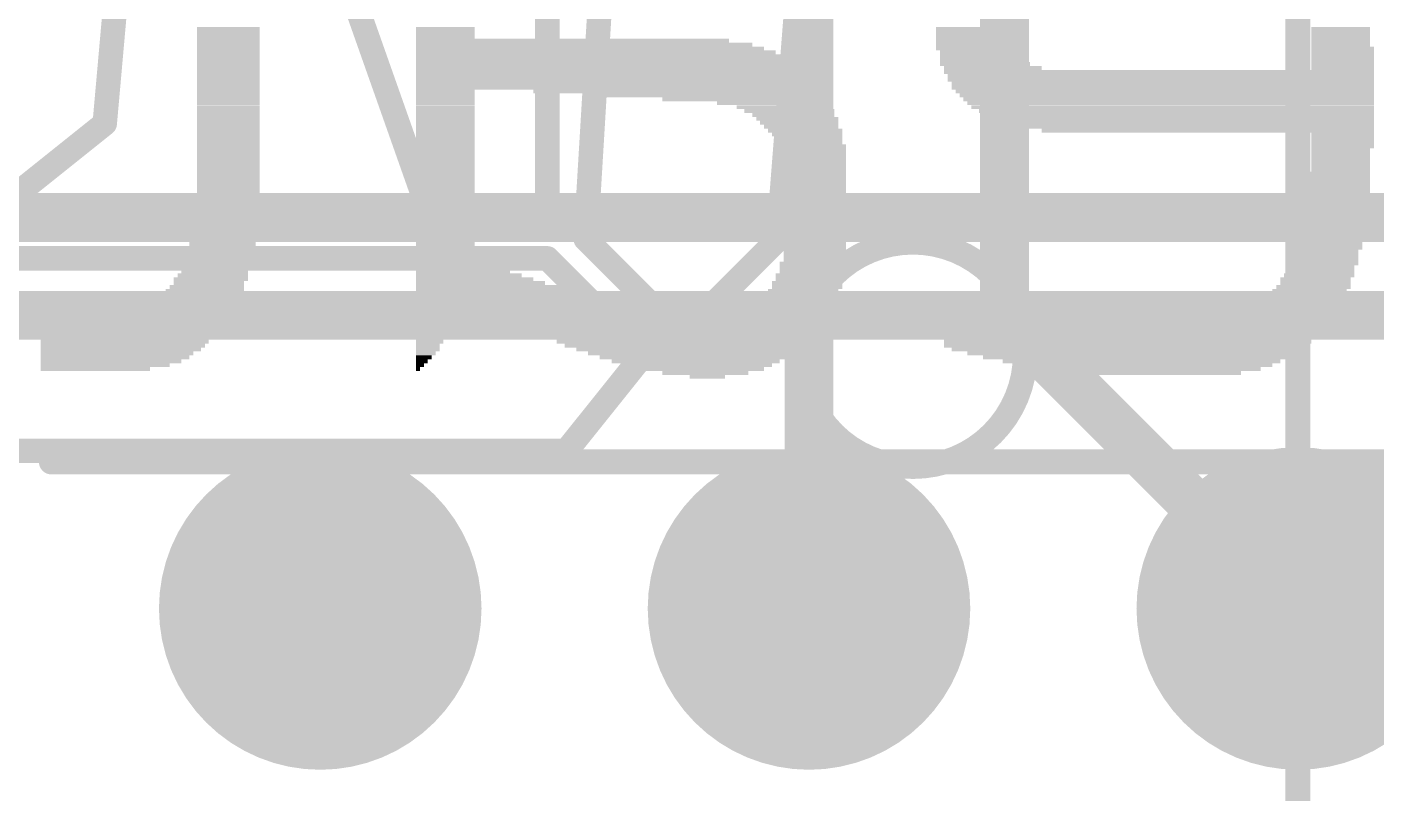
# Model space of a CAD drawing. Extents: x -25.5 to 33.9, y -16.6 to 18.1.
# Drawn here: x 6.1 to 13.11, y -8.58 to -4.6 of the extents above; entities that cross this region are included whole.
import ezdxf

# ---------------------------------------------------------------- set-up
doc = ezdxf.new("R2010")
doc.units = 0
for name, color, linetype in [('1', 12, 'CONTINUOUS'), ('16', 132, 'CONTINUOUS'), ('17', 110, 'CONTINUOUS'), ('22', 6, 'CONTINUOUS'), ('47', 253, 'CONTINUOUS'), ('51', 253, 'CONTINUOUS')]:
    doc.layers.add(name, color=color, linetype=linetype)

# ---------------------------------------------------------------- blocks, each defined once
blk = doc.blocks.new('ROUNDP')
at = {"const_width": 0.5}
blk.add_lwpolyline([(0, -0.25, 1), (0, 0.25, 1), (0, -0.25)], format="xyb", dxfattribs=at)
blk = doc.blocks.new('RECT')
blk.add_solid([(-0.5, -0.5), (0.5, -0.5), (-0.5, 0.5), (0.5, 0.5)])

msp = doc.modelspace()

# ---------------------------------------------------------------- linework, layer by layer
at = {"layer": '1', "const_width": 0.254}
for points in [[(10.16, -7.62), (10.16, -1.905)], [(11.176, -6.096), (11.176, -2.159)], [(12.7, -7.62), (11.176, -6.096)]]:
    msp.add_lwpolyline(points, dxfattribs=at)
at = {"layer": '1', "const_width": 0.127}
for points in [[(11.2209, -6.0511, 1), (11.1311, -6.1409)], [(11.1125, -6.096, 1), (11.2395, -6.096)], [(10.0965, -7.62, 1), (10.2235, -7.62)], [(12.6551, -7.6649, 1), (12.7449, -7.5751)]]:
    msp.add_lwpolyline(points, format="xyb", dxfattribs=at)
at = {"layer": '16', "const_width": 0.254}
for points in [[(-1.778, -5.588), (20.701, -5.588)], [(-0.508, -6.096), (19.304, -6.096)]]:
    msp.add_lwpolyline(points, dxfattribs=at)
at = {"layer": '47', "const_width": 0.13}
for points in [[(12.7, 0), (12.7, -16.555)], [(6.223, -6.858), (30.652, -6.858)]]:
    msp.add_lwpolyline(points, dxfattribs=at)
at = {"layer": '47', "const_width": 0.065}
msp.add_lwpolyline([(6.223, -6.8255, 1), (6.223, -6.8905)], format="xyb", dxfattribs=at)
at = {"layer": '51', "const_width": 0.127}
for points in [[(6.5, -5.1), (6.9, -0.6)], [(10, -5.7), (10.4, -0.6)], [(9.3, -0.7), (9, -5.7)], [(7, -2.2), (8.2, -5.6)], [(8.8, -5.6), (8.8, -4.5)], [(6, -5.5), (6.5, -5.1)], [(8.2, -5.6), (8.8, -5.6)], [(9, -5.7), (9.4, -6.1)], [(9.5, -6.2), (10, -5.7)], [(3.1, -5.8), (8.8, -5.8)], [(8.8, -5.8), (9.3, -6.3)], [(9.4, -6.1), (9.5, -6.2)], [(9.3, -6.3), (8.9, -6.8)], [(8.9, -6.8), (2.9, -6.8)]]:
    msp.add_lwpolyline(points, dxfattribs=at)
at = {"layer": '51'}
for points, const_width in [([(6.5198, -5.1248, 1), (6.4802, -5.0752)], 0.0635), ([(6.4684, -5.0972, 1), (6.5316, -5.1028)], 0.0635), ([(8.2, -5.5683, 1), (8.2, -5.6318)], 0.0635), ([(8.8, -5.6318, 1), (8.8, -5.5683)], 0.0635), ([(8.1701, -5.6106, 1), (8.2299, -5.5894)], 0.0635), ([(8.7683, -5.6, 1), (8.8318, -5.6)], 0.0635), ([(9.0225, -5.6775, 1), (8.9775, -5.7225)], 0.0635), ([(8.9683, -5.6981, 1), (9.0317, -5.7019)], 0.0635), ([(9.9683, -5.6975, 1), (10.0317, -5.7025)], 0.0635), ([(10.0225, -5.7225, 1), (9.9775, -5.6775)], 0.0635), ([(10.7, -6.8831, 1), (10.7, -5.7169, 1), (10.7, -6.8831)], 0.127), ([(8.8225, -5.7775, 1), (8.7775, -5.8225)], 0.0635), ([(8.8, -5.8318, 1), (8.8, -5.7683)], 0.0635), ([(9.4225, -6.0775, 1), (9.3775, -6.1225)], 0.0635), ([(9.3775, -6.1225, 1), (9.4225, -6.0775)], 0.0635), ([(9.4775, -6.1775, 1), (9.5225, -6.2225)], 0.0635), ([(9.4775, -6.2225, 1), (9.5225, -6.1775)], 0.0635), ([(9.3248, -6.3198, 1), (9.2752, -6.2802)], 0.0635), ([(9.2775, -6.3225, 1), (9.3225, -6.2775)], 0.0635), ([(8.8752, -6.7802, 1), (8.9248, -6.8198)], 0.0635), ([(8.9, -6.8318, 1), (8.9, -6.7683)], 0.0635)]:
    msp.add_lwpolyline(points, format="xyb", dxfattribs=dict(at, const_width=const_width))

# ---------------------------------------------------------------- block references
at = {"layer": '17', "xscale": 1.6764, "yscale": 1.6764}
for p in [(7.62, -7.62), (7.62, -7.62), (10.16, -7.62), (10.16, -7.62), (12.7, -7.62), (12.7, -7.62)]:
    msp.add_blockref('ROUNDP', p, dxfattribs=at)
at = {"layer": '22', "yscale": 0.0203, "rotation": 180}
for p, xscale in [((7.1425, -4.6076), 0.3251), ((7.1425, -4.6279), 0.3251), ((8.2702, -4.6076), 0.3048), ((8.2702, -4.6279), 0.3048), ((10.983, -4.6076), 0.3251), ((10.983, -4.6279), 0.3251), ((12.9235, -4.6076), 0.3048), ((12.9235, -4.6279), 0.3048), ((7.1425, -4.6482), 0.3251), ((7.1425, -4.6685), 0.3251), ((7.1425, -4.6888), 0.3251), ((8.2702, -4.6482), 0.3048), ((8.9306, -4.6685), 1.6256), ((8.9916, -4.6888), 1.7475), ((10.9931, -4.6482), 0.3454), ((10.9931, -4.6685), 0.3454), ((10.9931, -4.6888), 0.3454), ((12.9235, -4.6482), 0.3048), ((12.9235, -4.6685), 0.3048), ((12.9235, -4.6888), 0.3048), ((7.1425, -4.7092), 0.3251), ((7.1425, -4.7295), 0.3251), ((7.1425, -4.7498), 0.3251), ((7.1425, -4.7701), 0.3251), ((9.0932, -4.7701), 1.9507), ((9.0221, -4.7092), 1.8085), ((9.0526, -4.7295), 1.8694), ((9.0729, -4.7498), 1.9101), ((11.0033, -4.7092), 0.3658), ((11.0236, -4.7295), 0.3658), ((11.0338, -4.7498), 0.3861), ((11.0541, -4.7701), 0.4267), ((12.9337, -4.7092), 0.3251), ((12.9337, -4.7295), 0.3251), ((12.9337, -4.7498), 0.3251), ((12.9337, -4.7701), 0.3251), ((7.1425, -4.7904), 0.3251), ((7.1425, -4.8108), 0.3251), ((7.1425, -4.8311), 0.3251), ((9.1237, -4.8108), 2.0117), ((9.1338, -4.8311), 2.032), ((9.1034, -4.7904), 1.971), ((11.0744, -4.7904), 0.4674), ((11.115, -4.8108), 0.508), ((11.9786, -4.8311), 2.2352), ((12.9337, -4.7904), 0.3251), ((12.9337, -4.8108), 0.3251), ((7.1425, -4.8514), 0.3251), ((7.1425, -4.8717), 0.3251), ((7.1425, -4.892), 0.3251), ((7.1425, -4.9124), 0.3251), ((9.1643, -4.892), 2.093), ((9.1643, -4.9124), 2.093), ((9.144, -4.8514), 2.0523), ((9.1542, -4.8717), 2.0726), ((11.9888, -4.8514), 2.2149), ((11.9888, -4.8717), 2.2149), ((11.999, -4.892), 2.1946), ((11.999, -4.9124), 2.1946), ((7.1425, -4.9327), 0.3251), ((7.1425, -4.953), 0.3251), ((7.1425, -4.9733), 0.3251), ((8.2702, -4.9327), 0.3048), ((8.2702, -4.953), 0.3048), ((8.2702, -4.9733), 0.3048), ((9.4793, -4.9327), 1.5037), ((9.652, -4.953), 1.1989), ((9.8247, -4.9733), 0.8534), ((12.0091, -4.9327), 2.1742), ((12.0193, -4.953), 2.1539), ((12.0294, -4.9733), 2.1336), ((7.1425, -4.9936), 0.3251), ((7.1425, -5.014), 0.3251), ((7.1425, -5.0343), 0.3251), ((7.1425, -5.0546), 0.3251), ((8.2702, -4.9936), 0.3048), ((8.2702, -5.014), 0.3048), ((8.2702, -5.0343), 0.3048), ((8.2702, -5.0546), 0.3048), ((9.9771, -4.9936), 0.5893), ((10.0279, -5.014), 0.4877), ((10.0584, -5.0343), 0.4674), ((10.0787, -5.0546), 0.4267), ((12.0396, -4.9936), 2.1133), ((12.0498, -5.014), 2.093), ((12.0701, -5.0343), 2.0523), ((12.0904, -5.0546), 2.0117), ((7.1425, -5.0749), 0.3251), ((7.1425, -5.0952), 0.3251), ((7.1425, -5.1156), 0.3251), ((8.2702, -5.0749), 0.3048), ((8.2702, -5.0952), 0.3048), ((8.2702, -5.1156), 0.3048), ((10.099, -5.0749), 0.4267), ((10.1092, -5.0952), 0.4064), ((10.1194, -5.1156), 0.3861), ((12.1107, -5.0749), 1.971), ((12.131, -5.0952), 1.9304), ((12.1717, -5.1156), 1.8491), ((7.1425, -5.1359), 0.3251), ((7.1425, -5.1562), 0.3251), ((7.1425, -5.1765), 0.3251), ((7.1425, -5.1968), 0.3251), ((8.2702, -5.1359), 0.3048), ((8.2702, -5.1562), 0.3048), ((8.2702, -5.1765), 0.3048), ((8.2702, -5.1968), 0.3048), ((10.1397, -5.1359), 0.3861), ((10.1498, -5.1562), 0.3658), ((10.16, -5.1765), 0.3454), ((10.16, -5.1968), 0.3454), ((12.2326, -5.1359), 1.7272), ((12.9337, -5.1562), 0.3251), ((12.9337, -5.1765), 0.3251), ((12.9337, -5.1968), 0.3251), ((7.1425, -5.2172), 0.3251), ((7.1425, -5.2375), 0.3251), ((7.1425, -5.2578), 0.3251), ((8.2702, -5.2172), 0.3048), ((8.2702, -5.2375), 0.3048), ((8.2702, -5.2578), 0.3048), ((10.1803, -5.2172), 0.3454), ((10.1803, -5.2375), 0.3454), ((10.1803, -5.2578), 0.3454), ((12.9235, -5.2375), 0.3048), ((12.9235, -5.2578), 0.3048), ((12.9337, -5.2172), 0.3251), ((7.1425, -5.2781), 0.3251), ((7.1425, -5.2984), 0.3251), ((7.1425, -5.3188), 0.3251), ((8.2702, -5.2781), 0.3048), ((8.2702, -5.2984), 0.3048), ((8.2702, -5.3188), 0.3048), ((10.1905, -5.2781), 0.3251), ((10.1905, -5.2984), 0.3251), ((10.1905, -5.3188), 0.3251), ((12.9235, -5.2781), 0.3048), ((12.9235, -5.2984), 0.3048), ((12.9235, -5.3188), 0.3048), ((7.1425, -5.3391), 0.3251), ((7.1425, -5.3594), 0.3251), ((7.1425, -5.3797), 0.3251), ((7.1425, -5.4), 0.3251), ((8.2702, -5.3391), 0.3048), ((8.2702, -5.3594), 0.3048), ((8.2702, -5.3797), 0.3048), ((8.2702, -5.4), 0.3048), ((10.1905, -5.3391), 0.3251), ((10.1905, -5.3594), 0.3251), ((10.1905, -5.3797), 0.3251), ((10.1905, -5.4), 0.3251), ((12.9134, -5.3594), 0.3251), ((12.9134, -5.3797), 0.3251), ((12.9134, -5.4), 0.3251), ((12.9235, -5.3391), 0.3048), ((7.1425, -5.4204), 0.3251), ((7.1425, -5.4407), 0.3251), ((7.1425, -5.461), 0.3251), ((8.2702, -5.4204), 0.3048), ((8.2702, -5.4407), 0.3048), ((8.2702, -5.461), 0.3048), ((10.1905, -5.4204), 0.3251), ((10.1905, -5.4407), 0.3251), ((10.1905, -5.461), 0.3251), ((12.9134, -5.4204), 0.3251), ((12.9134, -5.4407), 0.3251), ((12.9134, -5.461), 0.3251), ((7.1222, -5.5423), 0.3251), ((7.1425, -5.4813), 0.3251), ((7.1425, -5.5016), 0.3251), ((7.1425, -5.522), 0.3251), ((8.2702, -5.4813), 0.3048), ((8.2702, -5.5016), 0.3048), ((8.2702, -5.522), 0.3048), ((8.2702, -5.5423), 0.3048), ((10.1905, -5.4813), 0.3251), ((10.1905, -5.5016), 0.3251), ((10.1905, -5.522), 0.3251), ((10.1905, -5.5423), 0.3251), ((12.9134, -5.4813), 0.3251), ((12.9134, -5.5016), 0.3251), ((12.9032, -5.522), 0.3048), ((12.9032, -5.5423), 0.3048), ((7.1222, -5.5626), 0.3251), ((7.1222, -5.5829), 0.3251), ((7.1222, -5.6032), 0.3251), ((8.2702, -5.5626), 0.3048), ((8.2702, -5.5829), 0.3048), ((8.2702, -5.6032), 0.3048), ((10.1905, -5.5626), 0.3251), ((10.1905, -5.5829), 0.3251), ((10.1905, -5.6032), 0.3251), ((12.893, -5.5626), 0.3251), ((12.893, -5.5829), 0.3251), ((12.893, -5.6032), 0.3251), ((7.112, -5.6845), 0.3454), ((7.1222, -5.6236), 0.3251), ((7.1222, -5.6439), 0.3251), ((7.1222, -5.6642), 0.3251), ((8.2702, -5.6236), 0.3048), ((8.2702, -5.6439), 0.3048), ((8.2702, -5.6642), 0.3048), ((8.2702, -5.6845), 0.3048), ((10.1905, -5.6236), 0.3251), ((10.1905, -5.6439), 0.3251), ((10.1905, -5.6642), 0.3251), ((10.1905, -5.6845), 0.3251), ((12.8727, -5.6642), 0.3251), ((12.8727, -5.6845), 0.3251), ((12.893, -5.6236), 0.3251), ((12.893, -5.6439), 0.3251), ((7.1018, -5.7455), 0.3251), ((7.112, -5.7048), 0.3454), ((7.112, -5.7252), 0.3454), ((8.2702, -5.7048), 0.3048), ((8.2702, -5.7252), 0.3048), ((8.2702, -5.7455), 0.3048), ((10.1905, -5.7048), 0.3251), ((10.1905, -5.7252), 0.3251), ((10.1905, -5.7455), 0.3251), ((12.8626, -5.7455), 0.3454), ((12.8727, -5.7048), 0.3251), ((12.8727, -5.7252), 0.3251), ((7.0815, -5.8268), 0.3658), ((7.0917, -5.7658), 0.3454), ((7.0917, -5.7861), 0.3454), ((7.0917, -5.8064), 0.3454), ((8.2702, -5.7658), 0.3048), ((8.2702, -5.7861), 0.3048), ((8.2702, -5.8064), 0.3048), ((8.3007, -5.8268), 0.3658), ((10.1803, -5.8268), 0.3454), ((10.1905, -5.7658), 0.3251), ((10.1905, -5.7861), 0.3251), ((10.1905, -5.8064), 0.3251), ((12.8422, -5.8064), 0.3454), ((12.8422, -5.8268), 0.3454), ((12.8524, -5.7658), 0.3251), ((12.8524, -5.7861), 0.3251), ((7.0612, -5.8877), 0.3658), ((7.0714, -5.8471), 0.3454), ((7.0714, -5.8674), 0.3454), ((8.3312, -5.8471), 0.4267), ((8.3617, -5.8674), 0.4877), ((8.3922, -5.8877), 0.5486), ((10.16, -5.8877), 0.3454), ((10.1803, -5.8471), 0.3454), ((10.1803, -5.8674), 0.3454), ((12.8118, -5.8877), 0.3658), ((12.8219, -5.8471), 0.3454), ((12.8219, -5.8674), 0.3454), ((7.0206, -5.969), 0.4064), ((7.0307, -5.9487), 0.3861), ((7.051, -5.908), 0.3861), ((7.0409, -5.9284), 0.3658), ((8.4226, -5.908), 0.6096), ((8.4531, -5.9284), 0.6706), ((8.5242, -5.969), 0.8128), ((8.4938, -5.9487), 0.7518), ((10.1295, -5.969), 0.3658), ((10.1498, -5.9284), 0.3658), ((10.1498, -5.9487), 0.3658), ((10.16, -5.908), 0.3454), ((12.761, -5.969), 0.3861), ((12.7813, -5.9487), 0.3861), ((12.7914, -5.908), 0.3658), ((12.7914, -5.9284), 0.3658), ((6.9494, -6.03), 0.4674), ((6.9799, -6.0096), 0.447), ((7.0002, -5.9893), 0.4064), ((8.5649, -5.9893), 0.8941), ((8.6055, -6.0096), 0.9754), ((8.6462, -6.03), 1.0566), ((10.0787, -6.03), 0.4267), ((10.1092, -6.0096), 0.4064), ((10.1194, -5.9893), 0.3861), ((10.9118, -6.03), 0.1016), ((12.7, -6.03), 0.4674), ((12.7203, -6.0096), 0.4267), ((12.7508, -5.9893), 0.4064), ((6.8174, -6.0909), 0.6909), ((6.8682, -6.0706), 0.5893), ((6.919, -6.0503), 0.5283), ((8.2601, -6.0706), 0.2845), ((8.2601, -6.0909), 0.2845), ((8.697, -6.0503), 1.1582), ((8.9205, -6.0706), 0.9144), ((9.0221, -6.0909), 1.0363), ((9.9873, -6.0909), 0.569), ((10.0279, -6.0706), 0.4877), ((10.0686, -6.0503), 0.447), ((11.0033, -6.0503), 0.2845), ((11.1252, -6.0706), 0.5283), ((11.877, -6.0909), 2.032), ((12.639, -6.0706), 0.5486), ((12.6695, -6.0503), 0.4877), ((6.6345, -6.1722), 0.9347), ((6.6548, -6.1519), 0.9347), ((6.7158, -6.1316), 0.8534), ((6.7666, -6.1112), 0.7518), ((8.2499, -6.1112), 0.2642), ((8.2296, -6.1519), 0.2235), ((8.2194, -6.1722), 0.2032), ((8.2398, -6.1316), 0.2438), ((9.398, -6.1112), 1.7069), ((9.4183, -6.1316), 1.6256), ((9.4386, -6.1519), 1.585), ((9.4488, -6.1722), 1.524), ((11.877, -6.1112), 2.032), ((11.8669, -6.1316), 2.0117), ((11.8567, -6.1519), 1.9914), ((11.8466, -6.1722), 1.971), ((6.6243, -6.1925), 0.9144), ((6.604, -6.2332), 0.8738), ((6.6142, -6.2128), 0.8941), ((8.1991, -6.2128), 0.1626), ((8.2093, -6.1925), 0.1829), ((8.189, -6.2332), 0.1422), ((9.459, -6.1925), 1.463), ((9.4793, -6.2128), 1.3818), ((9.4996, -6.2332), 1.3005), ((11.8364, -6.1925), 1.9507), ((11.8262, -6.2128), 1.9304), ((11.8161, -6.2332), 1.9101), ((6.5938, -6.2535), 0.8534), ((6.5634, -6.2941), 0.7925), ((6.5532, -6.3144), 0.7722), ((6.5837, -6.2738), 0.8331), ((8.1686, -6.2941), 0.1016), ((8.1788, -6.2535), 0.1219), ((8.1788, -6.2738), 0.1219), ((8.1585, -6.3144), 0.0813), ((9.5098, -6.2535), 1.2395), ((9.5301, -6.2738), 1.1582), ((9.5402, -6.2941), 1.0566), ((9.5606, -6.3144), 0.9754), ((11.8059, -6.2535), 1.8898), ((11.8161, -6.2738), 1.8288), ((11.8364, -6.2941), 1.7069), ((11.8669, -6.3144), 1.6053), ((6.5329, -6.3348), 0.7315), ((6.5024, -6.3551), 0.6706), ((6.4516, -6.3754), 0.569), ((8.1483, -6.3348), 0.061), ((8.1382, -6.3551), 0.0406), ((8.128, -6.3754), 0.0203), ((9.5707, -6.3348), 0.8738), ((9.591, -6.3551), 0.7518), ((9.6114, -6.3754), 0.6299), ((11.8872, -6.3348), 1.4427), ((11.9177, -6.3551), 1.3005), ((11.9583, -6.3754), 1.0973), ((9.6215, -6.3957), 0.447), ((9.6317, -6.416), 0.1829), ((12.0091, -6.3957), 0.7925)]:
    msp.add_blockref('RECT', p, dxfattribs=dict(at, xscale=xscale))

doc.saveas('drawing.dxf')
